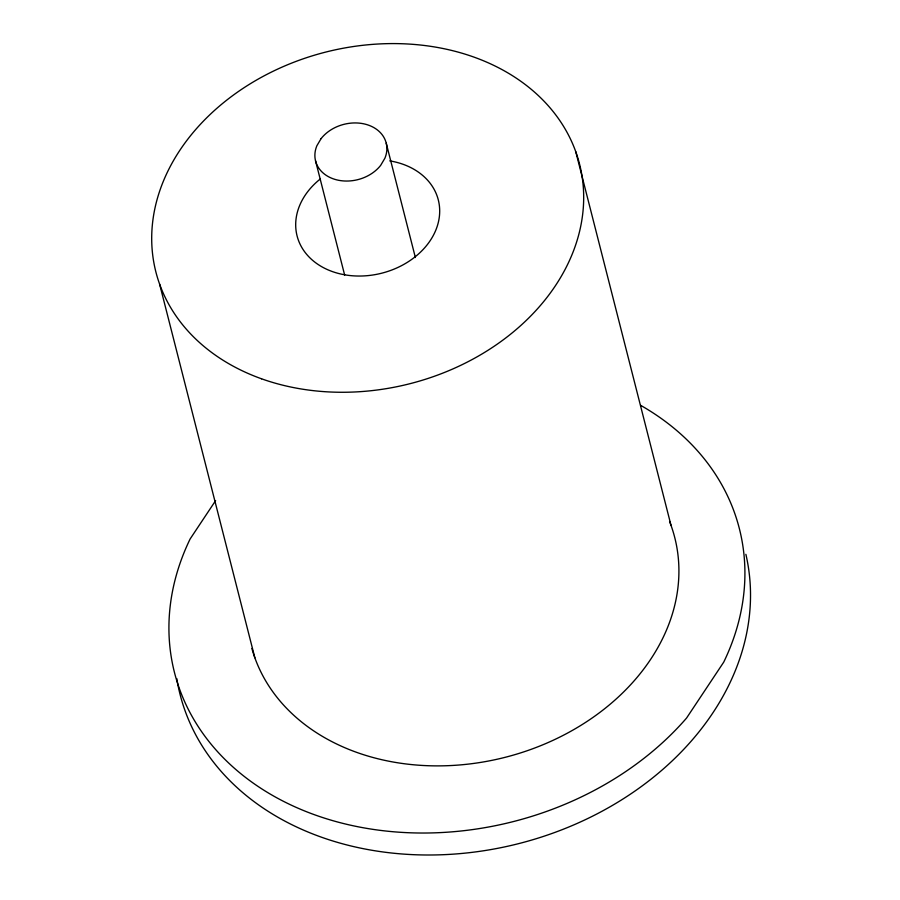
<?xml version="1.0" encoding="UTF-8"?>
<svg xmlns="http://www.w3.org/2000/svg" width="900" height="900" viewBox="0 0 900 900"><rect width="100%" height="100%" fill="white"/><g stroke="black" fill="none" stroke-linecap="round" stroke-linejoin="round"><path stroke-width="1.35" d="M215.618 500.614L190.114 538.988A291.465 228.105 -14.3 0 0 314.584 814.77A291.465 228.105 -14.3 0 0 686.565 718.054L723.724 662.141A291.465 228.105 -14.3 0 0 640.71 405.382M575.764 151.684L670.995 525.296M386.235 143.213L415.373 257.524M315.529 160.774L344.655 275.085M159.615 284.164L254.846 657.776M389.756 160.886A72.866 57.026 -14.3 0 1 431.19 239.096A72.866 57.026 -14.3 0 1 322.965 267.401A72.866 57.026 -14.3 0 1 320.141 179.1M745.875 554.321A291.465 228.105 -14.3 0 1 506.329 846.54A291.465 228.105 -14.3 0 1 176.794 678.577M669.566 521.516A218.599 171.079 -14.3 0 1 517.41 753.896A218.599 171.079 -14.3 0 1 251.888 648.484M321.098 138.611L316.879 145.744A36.428 28.508 -14.3 0 0 334.721 179.314A36.428 28.508 -14.3 0 0 380.666 165.364L384.885 158.231A36.428 28.508 -14.3 0 0 367.043 124.672A36.428 28.508 -14.3 0 0 321.098 138.611M261.551 378.799A218.599 171.079 -14.3 0 0 583.673 195.683A218.599 171.079 -14.3 0 0 257.839 79.29A218.599 171.079 -14.3 0 0 261.551 378.799"/></g></svg>
